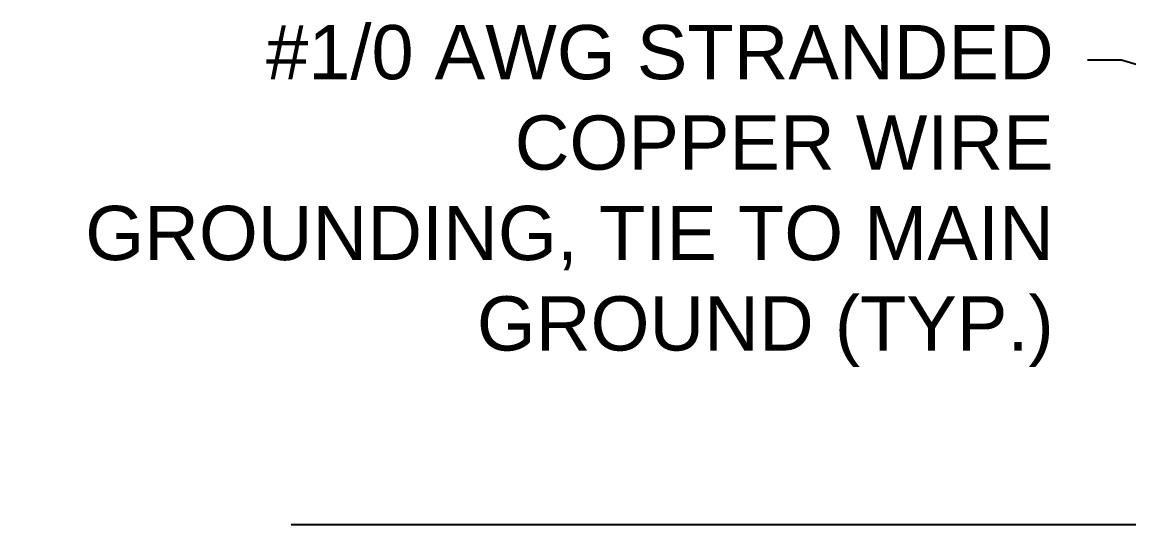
# Model space of a CAD drawing. Header units: feet. Extents: x -17 to 453, y -41 to 31.
# Drawn here: x 3.803 to 5.842, y -13.022 to -12.095 of the extents above; entities that cross this region are included whole.
import ezdxf
from ezdxf import colors
from ezdxf.entities.mleader import LeaderData, LeaderLine
from ezdxf.math import Vec2, Vec3

# ---------------------------------------------------------------- set-up
doc = ezdxf.new("R2010")
doc.units = ezdxf.units.FT
doc.header["$MEASUREMENT"] = 0
doc.layers.add('E-DETL', color=1, linetype='Continuous')
doc.layers.add('G-ANNO-TEXT', color=1, linetype='Continuous')
doc.styles.add('NEI-A', font='arial.ttf')

# ---------------------------------------------------------------- blocks, each defined once
blk = doc.blocks.new('MET STATION - GND ROD')
at = {"layer": 'E-DETL', "linetype": 'Continuous'}
blk.add_lwpolyline([(36, -4.408728476930472e-15), (-20.10176961042998, 2.461756781061062e-15)], dxfattribs=at)

msp = doc.modelspace()

# ---------------------------------------------------------------- block references
at = {"layer": 'E-DETL', "xscale": 0.07980440988888426, "yscale": 0.07980440988888426, "zscale": 0.07980440988888426}
msp.add_blockref('MET STATION - GND ROD', (5.902979180874181, -13.02203787314258), dxfattribs=at)

# ---------------------------------------------------------------- leaders
at = {"layer": 'G-ANNO-TEXT'}
ml = msp.add_multileader_mtext('Standard', dxfattribs=at)
ml.set_content('#1/0 AWG STRANDED COPPER WIRE GROUNDING, TIE TO MAIN GROUND (TYP.)', color=256, style='NEI-A')
ml.set_leader_properties()
ml.build(insert=Vec2(0, 0))
ml.multileader.update_dxf_attribs({"dogleg_length": 0.0625, "arrow_head_size": 0.125})
ctx = ml.context
ctx.base_point, ctx.char_height, ctx.arrow_head_size, ctx.landing_gap_size, ctx.plane_origin = Vec3(3.875235529167944, -12.16524301076309), 0.1, 0.125, 0.0625, Vec3(7.511567905020133, -11.54616377780697)
ctx.text_align_type = 2
notes = []
notes.append((ctx, [(1, (1, 1, 0), (5.828901968458531, -12.16524301076309), (-1, 0), 0.0625, [(0, [(6.653937720275581, -12.41306397224911)], 0, [])])]))
ctx.mtext.insert, ctx.mtext.width, ctx.mtext.alignment, ctx.mtext.flow_direction = Vec3(5.703901968458531, -12.10054314718874), 1.901093749999999, 3, 5
for ctx, leaders in notes:
    for number, flags, end, landing, length, lines in leaders:
        leader = LeaderData()
        leader.index, (leader.has_last_leader_line, leader.has_dogleg_vector, leader.attachment_direction) = number, flags
        leader.last_leader_point, leader.dogleg_vector, leader.dogleg_length = Vec3(end), Vec3(landing), length
        for number, points, colour, breaks in lines:
            line = LeaderLine()
            line.index, line.vertices, line.color, line.breaks = number, Vec3.list(points), colors.encode_raw_color(colour), breaks
            leader.lines.append(line)
        ctx.leaders.append(leader)

doc.saveas('drawing.dxf')
